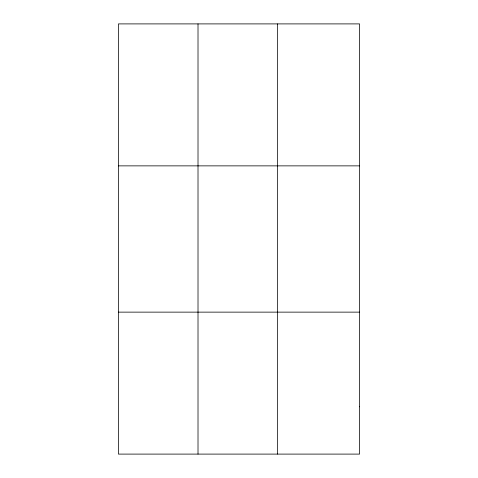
<?xml version="1.0" encoding="UTF-8"?>
<svg xmlns="http://www.w3.org/2000/svg" width="478" height="478" viewBox="0 0 478 478"><rect width="100%" height="100%" fill="white"/><g stroke="black" fill="none" stroke-linecap="round" stroke-linejoin="round"><path stroke-width="0.72" d="M198.011 454.1L198.011 23.9M277.581 454.1L277.581 23.9M118.436 165.866L359.564 165.866M118.436 312.134L359.564 312.134M359.564 406.778L359.564 454.1L118.436 454.1L118.436 23.9L359.564 23.9L359.564 406.778"/></g></svg>
